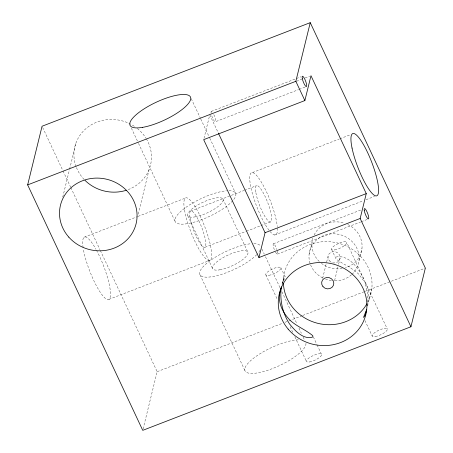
<?xml version="1.0" encoding="UTF-8"?>
<svg xmlns="http://www.w3.org/2000/svg" width="453" height="453" viewBox="0 0 453 453"><rect width="100%" height="100%" fill="white"/><g stroke="black" fill="none" stroke-linecap="round" stroke-linejoin="round"><path stroke-width="0.34" stroke-dasharray="2.27 1.7" d="M280.871 267.683L285.113 276.721L283.351 281.302M62.735 197.078L69.439 169.796M69.609 169.116L76.138 142.514M138.205 214.099L149.264 169.082M203.997 138.307L209.609 115.464M143.08 428.985L157.157 371.692L100.209 250.243M282.191 283.318L283.629 277.451M309.105 254.082L312.038 242.151M322.655 278.295L326.5 262.649M326.67 261.97L328.006 256.528M334.614 280.549L337.955 266.942M338.623 264.224L340.129 258.097M359.025 260.549L361.958 248.618M367.53 305.968L371.8 288.872M367.593 306.002L367.66 293.623L364.778 281.449L346.658 242.27M282.009 284.252L283.504 278.47L285.113 276.721M282.31 283.357L283.114 281.794M211.279 111.427L301.041 76.755M296.517 81.291L301.777 79.258M305.062 77.99L309.665 76.212M211.783 115.906A5.561 1.229 68.9 0 0 215.385 121.755L298.55 89.632M299.212 89.377L305.152 87.084M84.218 237.179L137.452 216.619M138.108 216.364L185.424 198.091M252.468 172.553L339.218 139.043M339.875 138.794L350.39 134.728M190.6 211.109L243.884 190.532M244.546 190.277L256.387 185.702M204.977 247.253L245.764 231.5M246.421 231.245L260.232 225.911M260.894 225.656L270.758 221.845M274.677 234.999L363.391 200.73M366.018 199.716L374.563 196.415M108.952 299.365L210.152 260.277M273.34 243.782L361.126 209.875M277.446 254.105L360.611 221.987M361.273 221.732L367.213 219.439M157.157 371.692L282.355 323.334M284.988 322.315L288.284 321.041M288.946 320.786L302.123 315.696M302.78 315.441L364.722 291.517M365.384 291.262L425.344 268.102M331.613 249.478L335.854 258.521L336.692 259.501L343.091 263.646L349.631 267.14L358.317 273.691L363.453 280.452L364.778 281.449L387.275 328.906M363.833 278.906C358.991 268.94 349.008 254.444 336.234 256.976L335.696 257.661L335.854 258.521M364.942 320.554L372.236 336.109M209.773 114.796L218.488 133.38M313.323 336.89L316.828 344.359M317.117 344.976L321.494 354.314M261.913 249.099L264.303 254.195M265.498 256.743L280.147 287.983M281.936 291.806L296.885 323.68M298.974 328.142L301.364 333.244M303.159 337.066L304.654 340.254M191.245 98.675L200.515 118.437M200.809 119.077L209.479 137.559M209.779 138.199L235.486 193.018M265.832 274.886L277.383 299.524M290.107 326.664L293.08 333M294.863 336.805L306.455 361.517M222.95 199.026L247.774 251.97M187.848 215.843L212.672 268.788M131.376 128.142L138.25 142.803M138.55 143.442L175.311 221.851M200.028 274.841L245.164 371.098M42.661 127.514L62.741 170.339M63.041 170.979L70.538 186.959M70.838 187.599L99.909 249.603M365.588 282.644L368.487 290.271L369.082 299.948M305.951 343.402A33.494 9.858 -25.1 0 1 267.168 370.469A33.494 9.858 -25.1 0 1 249.688 361.545A33.494 9.858 -25.1 0 1 298.98 339.846M96.512 250.305A33.494 7.401 68.9 0 1 110.407 292.009A33.494 7.401 68.9 0 1 99.467 291.064A33.494 7.401 68.9 0 1 83.346 249.161M83.126 247.757A33.494 7.401 68.9 0 1 95.911 249.207M277.395 228.176A33.375 7.378 68.9 0 1 269.977 231.409M269.042 230.249A33.375 7.378 68.9 0 1 250.418 184.937A33.375 7.378 68.9 0 1 260.396 180.583A33.375 7.378 68.9 0 1 277.281 226.653M228.941 190.707A33.375 9.824 -25.1 0 1 233.21 200.164M232.785 200.662A33.375 9.824 -25.1 0 1 189.218 223.346A33.375 9.824 -25.1 0 1 181.342 210.934A33.375 9.824 -25.1 0 1 226.528 190.804M260.05 250.271A33.494 9.858 -25.1 0 1 257.247 254.088M256.76 254.603A33.494 9.858 -25.1 0 1 212.865 276.557A33.494 9.858 -25.1 0 1 206.5 263.527A33.494 9.858 -25.1 0 1 251.432 243.686M253.85 243.589A33.494 9.858 -25.1 0 1 260.418 245.911M283.391 281.511A44.496 41.37 13.8 0 1 338.034 243.097A44.496 41.37 13.8 0 1 367.355 303M347.779 224.49A25.192 23.426 13.8 0 1 362.06 247.389A25.192 23.426 13.8 0 1 345.396 267.808M342.225 268.55A25.192 23.426 13.8 0 1 321.222 263.17M319.257 261.46A25.192 23.426 13.8 0 1 312.87 238.148M314.122 234.988A25.192 23.426 13.8 0 1 344.116 223.063M146.364 138.816A38.935 36.2 13.8 0 1 127.559 189.835M84.099 179.439A38.935 36.2 13.8 0 1 76.291 167.168M76.047 166.517A38.935 36.2 13.8 0 1 89.201 126.144A38.935 36.2 13.8 0 1 134.666 126.54M137.361 128.527A38.935 36.2 13.8 0 1 145.996 138.216M322.689 277.916A25.192 23.426 13.8 0 1 312.955 243.929A25.192 23.426 13.8 0 1 349.693 239.411A25.192 23.426 13.8 0 1 352.026 274.308M351.505 274.773A25.192 23.426 13.8 0 1 332.762 280.758M331.46 280.617A25.192 23.426 13.8 0 1 325.696 279.218M277.332 250.939A5.561 1.229 68.9 0 1 275.503 252.111M274.337 249.62A5.561 1.229 68.9 0 1 273.493 243.737A5.561 1.229 68.9 0 1 276.947 249.626M213.822 114.603A5.561 1.229 68.9 0 1 215.385 121.755M211.138 113.42A5.561 1.229 68.9 0 1 212.627 112.463M375.327 336.556A8.341 2.458 -25.1 0 0 387.349 329.574A8.341 2.458 -25.1 0 0 376.596 331.392A8.341 2.458 -25.1 0 0 375.327 336.556M309.546 361.964A8.341 2.458 -25.1 0 0 321.562 354.982A8.341 2.458 -25.1 0 0 310.815 356.8A8.341 2.458 -25.1 0 0 309.546 361.964M255.877 192.667A19.468 4.303 68.9 0 0 269.558 221.84A19.468 4.303 68.9 0 0 265.282 196.817A19.468 4.303 68.9 0 0 255.877 192.667M190.096 218.074A19.468 4.303 68.9 0 0 203.776 247.253A19.468 4.303 68.9 0 0 199.501 222.225A19.468 4.303 68.9 0 0 190.096 218.074M195.062 216.885A19.468 5.73 -25.1 0 0 223.108 200.594A19.468 5.73 -25.1 0 0 198.023 204.83A19.468 5.73 -25.1 0 0 195.062 216.885M219.886 269.824A19.468 5.73 -25.1 0 0 247.933 253.533A19.468 5.73 -25.1 0 0 222.848 257.768A19.468 5.73 -25.1 0 0 219.886 269.824M184.552 210.073A33.494 7.401 68.9 0 0 208.086 260.265A33.494 7.401 68.9 0 0 200.73 217.208A33.494 7.401 68.9 0 0 184.552 210.073M329.331 260.764A6.116 5.691 13.8 0 0 339.756 259.535A6.116 5.691 13.8 0 0 333.108 251.642A6.116 5.691 13.8 0 0 329.331 260.764M334.705 249.926A8.341 2.458 -25.1 0 0 346.726 242.944A8.341 2.458 -25.1 0 0 335.973 244.762A8.341 2.458 -25.1 0 0 334.705 249.926M268.923 275.333A8.341 2.458 -25.1 0 0 280.945 268.352A8.341 2.458 -25.1 0 0 270.192 270.169A8.341 2.458 -25.1 0 0 268.923 275.333"/><path stroke-width="0.68" d="M27.656 184.898L42.061 126.24L310.254 22.65L425.344 268.102L410.939 326.76L142.746 430.35L27.656 184.898L295.843 81.308L310.254 22.65M258.957 257.564L203.669 139.649L304.875 100.56L310.979 75.708L366.267 193.618L360.163 218.476L258.957 257.564L265.062 232.706L218.488 133.38M366.522 309.903L363.482 317.445L365.09 315.696L366.743 309.297M281.341 286.845C279.58 299.552 282.451 313.012 289.456 323.827C294.722 330.413 302.961 339.682 312.36 337.191L312.898 336.505L312.74 335.645C305.82 329.875 297.055 326.596 290.282 320.475C283.182 313.136 278.414 304.507 279.592 293.923L281.234 287.536M265.062 232.706L366.267 193.618M295.843 81.308L304.875 100.56M360.163 218.476L410.939 326.76M367.026 303.601A44.496 41.37 13.8 0 1 318.108 323.402A44.496 41.37 13.8 0 1 283.431 283.561M126.296 190.266A38.935 36.2 13.8 0 1 85.034 180.39M142.548 127.372A33.375 9.824 -25.1 0 0 190.628 99.45A33.375 9.824 -25.1 0 0 147.621 106.71A33.375 9.824 -25.1 0 0 142.548 127.372M352.049 148.091A33.375 7.378 68.9 0 0 375.877 195.911A33.375 7.378 68.9 0 0 366.403 150.056A33.375 7.378 68.9 0 0 352.049 148.091M288.159 329.11A44.496 41.37 13.8 0 0 363.98 320.214A44.496 41.37 13.8 0 0 315.628 262.808A44.496 41.37 13.8 0 0 288.159 329.11M68.805 237.129A38.935 36.2 13.8 0 0 134.852 227.74A38.935 36.2 13.8 0 0 91.223 178.499A38.935 36.2 13.8 0 0 68.805 237.129M322.983 286.613A6.116 5.691 13.8 0 0 333.408 285.39A6.116 5.691 13.8 0 0 326.76 277.496A6.116 5.691 13.8 0 0 322.983 286.613M364.28 210.588A5.561 1.229 68.9 0 0 368.187 218.924A5.561 1.229 68.9 0 0 366.964 211.772A5.561 1.229 68.9 0 0 364.28 210.588M302.219 78.239A5.561 1.229 68.9 0 0 306.126 86.574A5.561 1.229 68.9 0 0 304.903 79.422A5.561 1.229 68.9 0 0 302.219 78.239"/></g></svg>
